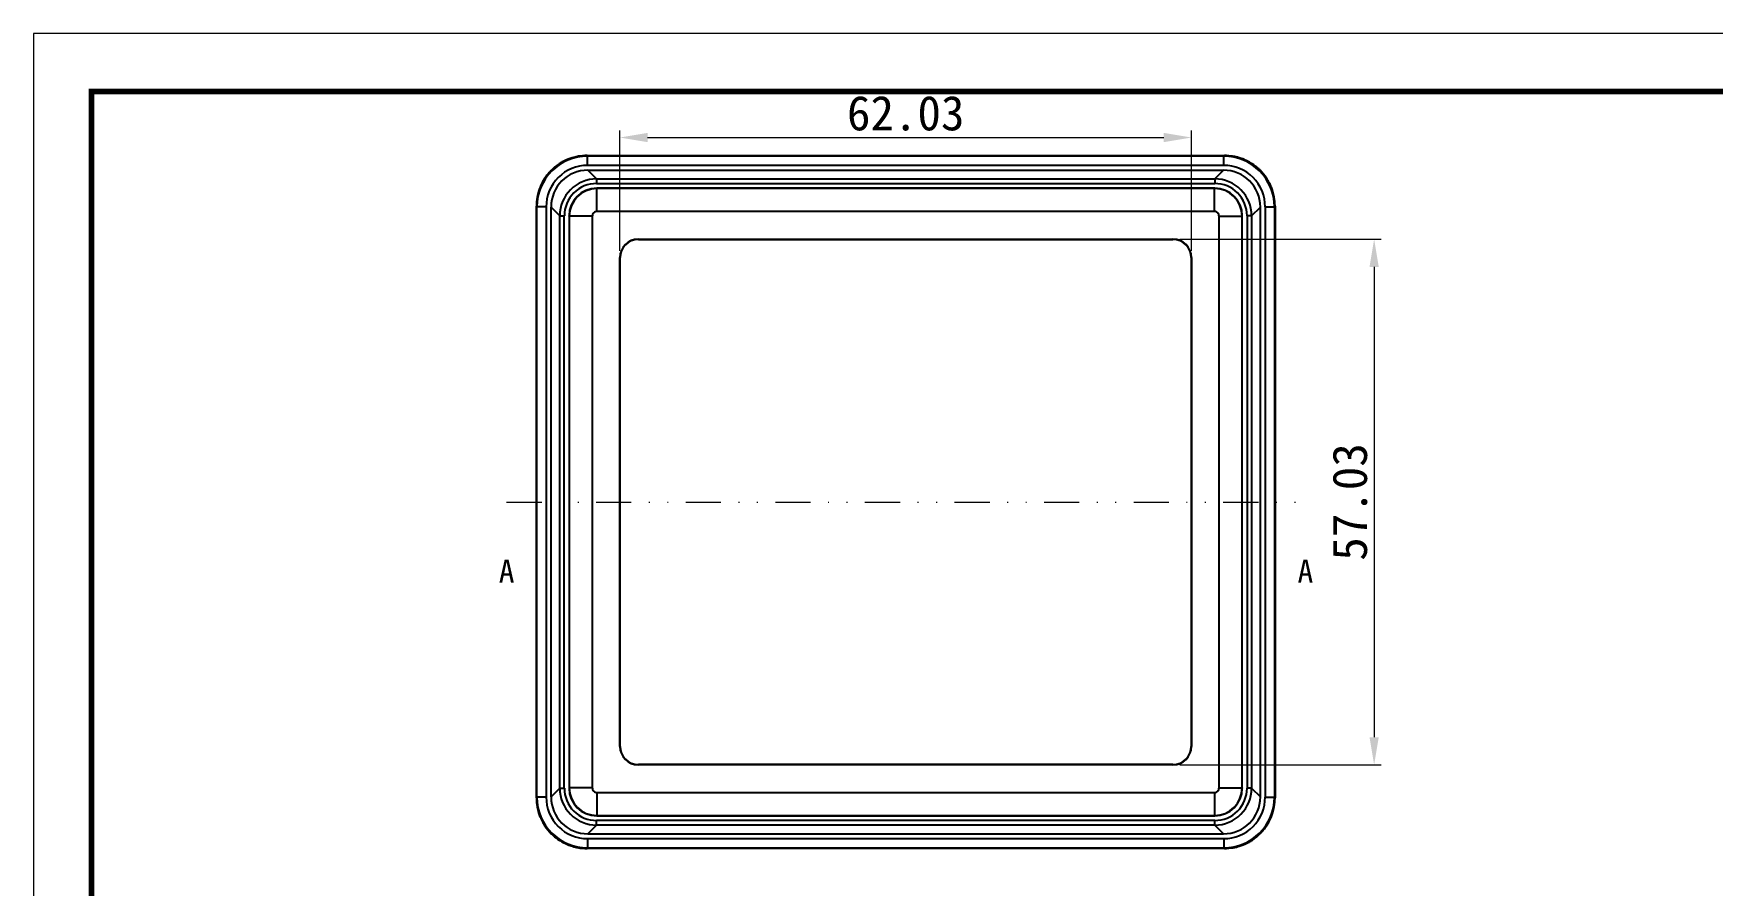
# Model space of a CAD drawing. Header units: millimetres. Extents: x 1760 to 2124, y -231 to 22.
# Drawn here: x 1759.8 to 1942, y -70.3 to 22.1 of the extents above; entities that cross this region are included whole.
import ezdxf
from ezdxf.enums import TextEntityAlignment as Align

# ---------------------------------------------------------------- set-up
doc = ezdxf.new("R2010")
doc.units = ezdxf.units.MM
doc.linetypes.add('DIVIDE', pattern=[31.75, 12.7, -6.35, 0, -6.35, 0, -6.35])
doc.layers.add('06___PRT_ALL_SURFS', color=7, linetype='Continuous')
for name, color, linetype, lineweight in [('dim', 3, 'Continuous', 9), ('from', 7, 'Continuous', 13), ('hatch', 56, 'Continuous', 9)]:
    doc.layers.add(name, color=color, linetype=linetype, lineweight=lineweight)
doc.styles.add('宋体', font='SimSun.ttf')
doc.styles.add('样式 1', font='SIMKAI.TTF')
doc.dimstyles.new('YanXiu', dxfattribs={"dimscale": 1.5, "dimtxt": 2.5, "dimasz": 2.2, "dimexe": 0.65, "dimexo": 0.65, "dimgap": 0.5, "dimtad": 1, "dimdsep": 46, "dimtxsty": '宋体', "dimcen": 0, "dimclrd": 3, "dimclre": 3, "dimclrt": 3, "dimazin": 2, "dimtfac": 1, "dimtofl": 0, "dimtmove": 0, "dimatfit": 3, "dimfxl": 1, "dimlwd": 5, "dimlwe": 5, "dimarcsym": 0})

# ---------------------------------------------------------------- blocks, each defined once
blk = doc.blocks.new('*D15')
at = {"layer": 'Defpoints', "color": 0}
for p in [(1885.44, 10.84), (1823.41, -2.19), (1885.44, -2.19)]:
    blk.add_point(p, dxfattribs=at)
at = {"layer": 'dim', "color": 3, "lineweight": 5}
for p, q in [((1823.41, -1.44), (1823.41, 11.59)), ((1885.44, -1.44), (1885.44, 11.59)), ((1826.41, 10.84), (1882.44, 10.84))]:
    blk.add_line(p, q, dxfattribs=at)
at = {"layer": 'dim', "color": 3}
for points in [[(1826.41, 11.34), (1826.41, 10.34), (1823.41, 10.84)], [(1882.44, 11.34), (1882.44, 10.34), (1885.44, 10.84)]]:
    blk.add_solid(points, dxfattribs=at)
at = {"layer": 'dim', "color": 3, "insert": (1854.43, 13.46), "char_height": 3.75, "attachment_point": 5, "style": '宋体'}
blk.add_mtext('62.03', dxfattribs=at)
blk = doc.blocks.new('*D16')
at = {"layer": 'Defpoints', "color": 0}
for p in [(1883.44, -0.19), (1883.44, -57.22), (1905.28, -57.22)]:
    blk.add_point(p, dxfattribs=at)
at = {"layer": 'dim', "color": 3, "lineweight": 5}
for p, q in [((1884.19, -0.19), (1906.03, -0.19)), ((1905.28, -3.19), (1905.28, -54.22)), ((1884.19, -57.22), (1906.03, -57.22))]:
    blk.add_line(p, q, dxfattribs=at)
at = {"layer": 'dim', "color": 3}
for points in [[(1904.78, -3.19), (1905.78, -3.19), (1905.28, -0.19)], [(1904.78, -54.22), (1905.78, -54.22), (1905.28, -57.22)]]:
    blk.add_solid(points, dxfattribs=at)
at = {"layer": 'dim', "color": 3, "insert": (1902.66, -28.7), "char_height": 3.75, "attachment_point": 5, "rotation": 90, "style": '宋体'}
blk.add_mtext('57.03', dxfattribs=at)

msp = doc.modelspace()

# ---------------------------------------------------------------- linework, layer by layer
at = {"color": 7, "linetype": 'Continuous'}
for p, q in [((1819.835, 8.886), (1889.02, 8.886)), ((1819.835, 8.886), (1889.02, 8.886)), ((1819.9, 8.821), (1819.835, 8.886)), ((1819.835, 8.886), (1819.835, 8.886)), ((1888.955, 8.821), (1819.9, 8.821)), ((1819.9, 7.821), (1819.9, 8.821)), ((1888.955, 7.821), (1819.9, 7.821)), ((1819.926, 7.295), (1888.929, 7.295)), ((1820.871, 6.35), (1819.926, 7.295)), ((1887.983, 6.35), (1888.929, 7.295)), ((1888.955, 8.821), (1889.02, 8.886)), ((1888.955, 7.821), (1888.955, 8.821)), ((1889.02, 8.886), (1889.02, 8.886)), ((1820.871, 6.35), (1887.983, 6.35)), ((1820.871, 6.35), (1820.871, 5.85)), ((1820.871, 5.85), (1887.983, 5.85)), ((1887.983, 6.35), (1887.983, 5.85)), ((1887.97, 5.336), (1820.885, 5.336)), ((1820.91, 5.311), (1820.885, 5.336)), ((1887.944, 5.311), (1887.97, 5.336)), ((1814.336, 3.388), (1814.337, 3.388)), ((1814.336, -60.797), (1814.336, 3.388)), ((1814.402, 3.322), (1814.337, 3.388)), ((1814.337, -60.797), (1814.337, 3.388)), ((1815.401, 3.322), (1814.402, 3.322)), ((1814.402, -60.732), (1814.402, 3.322)), ((1815.401, 3.322), (1815.401, -60.732)), ((1816.873, 2.351), (1815.927, 3.296)), ((1815.927, -60.706), (1815.927, 3.296)), ((1816.873, 2.351), (1817.372, 2.351)), ((1816.873, -59.761), (1816.873, 2.351)), ((1817.372, -59.761), (1817.372, 2.351)), ((1817.911, 2.312), (1817.886, 2.338)), ((1817.886, 2.338), (1817.886, -59.747)), ((1890.943, 2.312), (1890.969, 2.338)), ((1890.969, -59.747), (1890.969, 2.338)), ((1891.482, 2.351), (1891.482, -59.761)), ((1891.982, 2.351), (1891.482, 2.351)), ((1891.982, 2.351), (1892.927, 3.296)), ((1891.982, 2.351), (1891.982, -59.761)), ((1892.927, -60.706), (1892.927, 3.296)), ((1893.453, 3.322), (1893.453, -60.732)), ((1893.453, 3.322), (1894.453, 3.322)), ((1894.453, 3.322), (1894.518, 3.388)), ((1894.453, 3.322), (1894.453, -60.732)), ((1894.518, 3.388), (1894.518, -60.797)), ((1894.518, 3.388), (1894.518, -60.797)), ((1894.518, 3.388), (1894.518, 3.388)), ((1825.41, -0.188), (1883.444, -0.188)), ((1825.41, -0.214), (1825.41, -0.188)), ((1825.41, -0.214), (1883.444, -0.214)), ((1883.444, -0.214), (1883.444, -0.188)), ((1823.437, -2.188), (1823.41, -2.188)), ((1823.41, -55.222), (1823.41, -2.188)), ((1823.437, -55.222), (1823.437, -2.188)), ((1885.418, -2.188), (1885.418, -55.222)), ((1885.418, -2.188), (1885.444, -2.188)), ((1885.444, -2.188), (1885.444, -55.222)), ((1823.437, -55.222), (1823.41, -55.222)), ((1885.418, -55.222), (1885.444, -55.222)), ((1883.444, -57.196), (1825.41, -57.196)), ((1825.41, -57.196), (1825.41, -57.222)), ((1883.444, -57.222), (1825.41, -57.222)), ((1883.444, -57.196), (1883.444, -57.222)), ((1816.873, -59.761), (1815.927, -60.706)), ((1816.873, -59.761), (1817.372, -59.761)), ((1817.911, -59.722), (1817.886, -59.747)), ((1890.943, -59.722), (1890.969, -59.747)), ((1891.982, -59.761), (1891.482, -59.761)), ((1891.982, -59.761), (1892.927, -60.706)), ((1814.336, -60.797), (1814.337, -60.797)), ((1814.402, -60.732), (1814.337, -60.797)), ((1815.401, -60.732), (1814.402, -60.732)), ((1893.453, -60.732), (1894.453, -60.732)), ((1894.453, -60.732), (1894.518, -60.797)), ((1894.518, -60.797), (1894.518, -60.797)), ((1820.871, -63.76), (1819.926, -64.705)), ((1887.983, -63.26), (1820.871, -63.26)), ((1820.871, -63.76), (1820.871, -63.26)), ((1887.983, -63.76), (1820.871, -63.76)), ((1820.911, -62.721), (1820.885, -62.746)), ((1820.885, -62.746), (1887.97, -62.746)), ((1887.944, -62.721), (1887.97, -62.746)), ((1887.983, -63.76), (1887.983, -63.26)), ((1887.983, -63.76), (1888.929, -64.705)), ((1819.9, -65.231), (1819.9, -66.23)), ((1819.9, -65.231), (1888.955, -65.231)), ((1819.926, -64.705), (1888.929, -64.705)), ((1888.955, -65.231), (1888.955, -66.23)), ((1819.9, -66.23), (1819.835, -66.296)), ((1819.835, -66.296), (1819.835, -66.296)), ((1889.02, -66.296), (1819.835, -66.296)), ((1889.02, -66.296), (1819.835, -66.296)), ((1819.9, -66.23), (1888.955, -66.23)), ((1888.955, -66.23), (1889.02, -66.296)), ((1889.02, -66.296), (1889.02, -66.296))]:
    msp.add_line(p, q, dxfattribs=at)
for points in [[(1819.835, 8.886), (1818.915, 8.809), (1817.824, 8.506), (1816.818, 7.985), (1815.939, 7.268), (1815.226, 6.387), (1814.709, 5.378), (1814.41, 4.287), (1814.336, 3.388)], [(1894.518, 3.388), (1894.441, 4.307), (1894.138, 5.398), (1893.617, 6.404), (1892.9, 7.283), (1892.019, 7.997), (1891.011, 8.513), (1889.919, 8.812), (1889.02, 8.886)], [(1814.336, -60.797), (1814.413, -61.717), (1814.717, -62.808), (1815.237, -63.814), (1815.954, -64.693), (1816.836, -65.407), (1817.844, -65.923), (1818.935, -66.222), (1819.835, -66.296)], [(1889.02, -66.296), (1889.939, -66.219), (1891.03, -65.916), (1892.037, -65.395), (1892.916, -64.678), (1893.629, -63.796), (1894.145, -62.788), (1894.444, -61.697), (1894.518, -60.797)]]:
    msp.add_lwpolyline(points, dxfattribs=at)
for centre, radius, start, end in [((1819.9, 3.322), 5.498, 90.00216, 179.99784), ((1819.899, 3.323), 4.498, 89.9922, 180.0078), ((1819.834, 3.388), 5.497, 123.55945, 135.00556), ((1819.835, 3.387), 5.498, 119.20244, 123.55708), ((1819.835, 3.387), 5.498, 112.01218, 119.20929), ((1819.835, 3.387), 5.499, 107.07803, 112.01027), ((1819.833, 3.397), 5.488, 100.45556, 107.0839), ((1819.837, 3.372), 5.513, 90.02355, 100.45155), ((1888.954, 3.322), 5.498, 0.00216, 89.99784), ((1888.955, 3.323), 4.498, 359.9922, 90.0078), ((1889.017, 3.372), 5.514, 79.65515, 89.97637), ((1889.022, 3.397), 5.488, 73.15801, 79.65158), ((1889.019, 3.386), 5.499, 68.10071, 73.1636), ((1889.019, 3.388), 5.498, 61.24249, 68.09878), ((1889.019, 3.386), 5.5, 56.55746, 61.24931), ((1889.021, 3.39), 5.495, 48.13278, 56.55479), ((1889.023, 3.391), 5.494, 45.00547, 48.13978), ((1819.834, 3.387), 5.498, 151.24249, 158.09878), ((1819.836, 3.387), 5.5, 146.55746, 151.24931), ((1819.833, 3.389), 5.495, 138.13278, 146.55479), ((1819.832, 3.391), 5.494, 135.00547, 138.13978), ((1820.871, 2.351), 3.999, 89.99903, 180.00097), ((1820.871, 2.351), 3.498, 89.99222, 180.00778), ((1887.983, 2.351), 3.999, 359.99904, 90.00096), ((1887.984, 2.351), 3.498, 359.99222, 90.00778), ((1889.02, 3.388), 5.497, 33.55945, 45.00556), ((1889.019, 3.388), 5.498, 29.20244, 33.55708), ((1889.019, 3.387), 5.498, 22.01218, 29.20929), ((1819.85, 3.385), 5.514, 169.65515, 179.97637), ((1819.825, 3.39), 5.488, 163.15801, 169.65158), ((1819.836, 3.387), 5.499, 158.10071, 163.1636), ((1889.019, 3.387), 5.499, 17.07803, 22.01027), ((1889.029, 3.389), 5.488, 10.45556, 17.0839), ((1889.004, 3.385), 5.513, 0.02355, 10.45155), ((1825.41, -2.188), 2, 90, 180), ((1825.41, -2.188), 1.974, 90, 180), ((1883.444, -2.188), 2, 0, 90), ((1883.444, -2.188), 1.974, 0, 90), ((1825.41, -55.222), 2, 180, 270), ((1825.41, -55.222), 1.974, 180, 270), ((1883.444, -55.222), 1.974, 270, 0), ((1883.444, -55.222), 2, 270, 0), ((1820.871, -59.761), 3.999, 179.99903, 270.00097), ((1820.871, -59.761), 3.498, 179.99221, 270.00779), ((1887.984, -59.761), 3.498, 269.99221, 0.00779), ((1887.983, -59.761), 3.999, 269.99904, 0.00096), ((1819.85, -60.795), 5.513, 180.02355, 190.45155), ((1819.9, -60.732), 5.498, 180.00215, 269.99785), ((1819.825, -60.799), 5.488, 190.45556, 197.0839), ((1819.899, -60.733), 4.498, 179.99219, 270.00781), ((1888.955, -60.733), 4.498, 269.99219, 0.00781), ((1888.954, -60.732), 5.498, 270.00215, 359.99785), ((1889.03, -60.8), 5.488, 343.15801, 349.65158), ((1889.004, -60.795), 5.514, 349.65515, 359.97637), ((1819.836, -60.797), 5.499, 197.07803, 202.01027), ((1819.835, -60.797), 5.498, 202.01218, 209.20929), ((1819.835, -60.798), 5.498, 209.20244, 213.55708), ((1889.018, -60.797), 5.5, 326.55746, 331.24931), ((1889.02, -60.797), 5.498, 331.24249, 338.09878), ((1889.018, -60.797), 5.499, 338.10071, 343.1636), ((1819.834, -60.798), 5.497, 213.55945, 225.00556), ((1819.832, -60.8), 5.494, 225.00547, 228.13978), ((1819.833, -60.8), 5.495, 228.13278, 236.55479), ((1819.835, -60.796), 5.5, 236.55746, 241.24931), ((1889.019, -60.797), 5.498, 292.01218, 299.20929), ((1889.02, -60.797), 5.498, 299.20244, 303.55708), ((1889.02, -60.798), 5.497, 303.55945, 315.00556), ((1889.023, -60.801), 5.494, 315.00547, 318.13978), ((1889.022, -60.799), 5.495, 318.13278, 326.55479), ((1819.835, -60.798), 5.498, 241.24249, 248.09878), ((1819.836, -60.796), 5.499, 248.10071, 253.1636), ((1819.833, -60.807), 5.488, 253.15801, 259.65158), ((1819.837, -60.782), 5.514, 259.65515, 269.97637), ((1889.017, -60.782), 5.513, 270.02355, 280.45155), ((1889.022, -60.807), 5.488, 280.45556, 287.0839), ((1889.019, -60.797), 5.499, 287.07803, 292.01027)]:
    msp.add_arc(centre, radius, start, end, dxfattribs=at)
for centre, major_axis, start_param, end_param in [((1819.929, 3.294), (2.83, -2.83), 2.3565371, 3.9266482), ((1888.926, 3.294), (2.83, 2.83), -0.7850555, 0.7850555), ((1820.887, 2.335), (2.123, -2.123), 2.3565371, 3.9266482), ((1887.968, 2.335), (2.123, 2.123), -0.7850555, 0.7850555), ((1820.887, -59.745), (2.123, 2.123), 2.3565371, 3.9266482), ((1887.968, -59.745), (2.123, -2.123), -0.7850555, 0.7850555), ((1819.929, -60.704), (2.83, 2.83), -3.9266482, -2.3565371), ((1888.926, -60.704), (2.83, -2.83), -0.7850555, 0.7850555)]:
    msp.add_ellipse(centre, major_axis=major_axis, ratio=0.999315, start_param=start_param, end_param=end_param, dxfattribs=at)
at = {"layer": '06___PRT_ALL_SURFS', "color": 7, "linetype": 'Continuous'}
for p, q in [((1887.944, 5.311), (1820.91, 5.311)), ((1820.91, 2.812), (1820.91, 5.311)), ((1887.944, 2.812), (1887.944, 5.311)), ((1820.41, 2.312), (1817.911, 2.312)), ((1817.911, 2.312), (1817.911, -59.722)), ((1820.41, 2.312), (1820.41, -59.722)), ((1887.944, 2.812), (1820.91, 2.812)), ((1888.444, -59.722), (1888.444, 2.312)), ((1888.444, 2.312), (1890.943, 2.312)), ((1890.943, -59.722), (1890.943, 2.312)), ((1820.41, -59.722), (1817.911, -59.722)), ((1888.444, -59.722), (1890.943, -59.722)), ((1820.91, -60.222), (1887.944, -60.222)), ((1820.91, -60.222), (1820.91, -62.721)), ((1887.944, -60.222), (1887.944, -62.721)), ((1820.911, -62.721), (1887.944, -62.721))]:
    msp.add_line(p, q, dxfattribs=at)
for centre, radius, start, end in [((1820.912, 2.31), 3.001, 90.03793, 179.96755), ((1887.942, 2.31), 3.001, 0.03794, 89.96755), ((1820.91, 2.312), 0.5, 89.99311, 180.00689), ((1887.944, 2.312), 0.5, 359.99311, 90.00689), ((1820.912, -59.72), 3.001, 180.03793, 269.96755), ((1820.91, -59.722), 0.5, 179.9931, 270.0069), ((1887.944, -59.722), 0.5, 269.9931, 0.0069), ((1887.942, -59.72), 3.001, 270.03794, 359.96755)]:
    msp.add_arc(centre, radius, start, end, dxfattribs=at)
at = {"layer": 'from'}
msp.add_lwpolyline([(1759.757, -231.17), (2124.245, -231.17), (2124.245, 22.117), (1759.757, 22.117)], close=True, dxfattribs=at)
at = {"layer": 'from', "const_width": 0.628}
msp.add_lwpolyline([(1766.039, -224.888), (1766.039, 15.835), (2117.964, 15.835), (2117.964, -224.888), (1766.039, -224.888)], dxfattribs=at)
at = {"layer": 'hatch', "color": 2, "linetype": 'DIVIDE', "ltscale": 0.3}
msp.add_line((1811.109, -28.705), (1897.817, -28.705), dxfattribs=at)
at = {"layer": 'hatch', "color": 2}
for points in [[(1811.109, -28.705, 0, 0, 0), (1811.109, -31.205, 0.75, 0, 0), (1811.109, -33.705, 0, 0, 0)], [(1897.817, -28.705, 0, 0, 0), (1897.817, -31.205, 0.75, 0, 0), (1897.817, -33.705, 0, 0, 0)]]:
    msp.add_lwpolyline(points, format="xyseb", dxfattribs=at)

# ---------------------------------------------------------------- texts
at = {"layer": 'hatch', "color": 6, "style": '样式 1'}
for p in [(1811.109, -36.205), (1897.817, -36.205)]:
    msp.add_text('A', height=2.5, dxfattribs=at).set_placement(p, align=Align.MIDDLE)

# ---------------------------------------------------------------- dimensions: what is measured, and where the dimension line sits
at = {"layer": 'dim'}
dim = msp.add_linear_dim(base=(1885.444, 10.839), p1=(1823.41, -2.188), p2=(1885.444, -2.188), dimstyle='YanXiu', override={"dimasz": 2, "dimexe": 0.49975, "dimexo": 0.49975, "dimgap": 0.49975}, dxfattribs=at)
dim.commit()
dim.dimension.update_dxf_attribs({"geometry": '*D15', "text_midpoint": (1854.427, 13.464)})
dim = msp.add_linear_dim(base=(1905.281, -57.222), p1=(1883.444, -0.188), p2=(1883.444, -57.222), angle=90, dimstyle='YanXiu', override={"dimasz": 2, "dimexe": 0.49975, "dimexo": 0.49975, "dimgap": 0.49975}, dxfattribs=at)
dim.commit()
dim.dimension.update_dxf_attribs({"geometry": '*D16', "text_midpoint": (1902.656, -28.705)})

doc.saveas('drawing.dxf')
